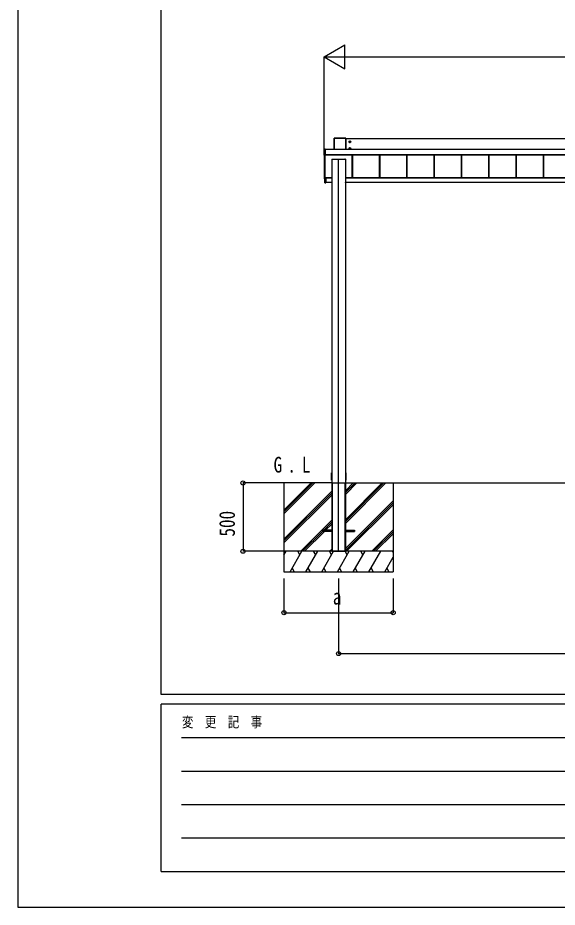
# Model space of a CAD drawing. Units: millimetres, scale not verified. Extents: x -14718 to 14718, y -10395 to 10395.
# Drawn here: x -14718 to -10765, y -10395 to -3880 of the extents above; entities that cross this region are included whole.
import ezdxf
from ezdxf.enums import TextEntityAlignment as Align

# ---------------------------------------------------------------- set-up
doc = ezdxf.new("R2010")
doc.units = ezdxf.units.MM
doc.header["$LTSCALE"] = 50
for name, color, linetype in [('0-2_USER1', 3, 'Continuous'), ('0-3_YKK_12', 2, 'Continuous'), ('0-4_YKK_A1', 4, 'Continuous'), ('0-5_YKK_D', 6, 'Continuous'), ('0-6_YKK_ZWAK', 7, 'Continuous')]:
    doc.layers.add(name, color=color, linetype=linetype)
doc.styles.add('ＭＳ ゴシック', font='')
doc.styles.get('ＭＳ ゴシック').set_extended_font_data('MS Gothic')

msp = doc.modelspace()

# ---------------------------------------------------------------- linework, layer by layer
at = {"layer": '0-3_YKK_12'}
msp.add_line((-12367.41, -7790), (-12367.41, -4914.3), dxfattribs=at)
at = {"layer": '0-4_YKK_A1'}
for p, q in [((-12400.41, -4762.65), (-12400.41, -4844.81)), ((-12400.07, -4762.79), (-12400.41, -4762.65)), ((-12400.07, -4844.81), (-12400.07, -4762.79)), ((-12314.91, -4762.15), (-12399.91, -4762.15)), ((-12399.91, -4762.15), (-12399.57, -4762.29)), ((-12399.57, -4762.29), (-12399.57, -4762.78)), ((-12399.57, -4762.78), (-12399.57, -4844.81)), ((-12315.25, -4762.78), (-12399.57, -4762.78)), ((-12315.25, -4762.29), (-12314.91, -4762.15)), ((-12315.25, -4844.81), (-12315.25, -4762.78)), ((-12314.41, -4762.65), (-12314.75, -4762.79)), ((-12314.75, -4762.79), (-12314.75, -4844.81)), ((-12314.41, -4844.81), (-12314.41, -4762.65)), ((-6620.41, -4766.37), (-12314.41, -4766.37)), ((-12291.66, -4788.11), (-12277.16, -4788.11)), ((-12286.69, -4787.35), (-12287.41, -4787.35)), ((-12284.41, -4795.36), (-12284.41, -4780.86)), ((-12282.13, -4788.87), (-12281.41, -4788.87)), ((-12473.91, -4886.01), (-12473.91, -4844.03)), ((-12473.45, -4844.23), (-12473.91, -4844.03)), ((-12473.91, -4886.01), (-12473.45, -4885.29)), ((-12473.45, -4885.29), (-12473.45, -4844.23)), ((-12473.41, -4843.53), (-12467.71, -4843.53)), ((-12473.41, -4843.53), (-12472.95, -4843.73)), ((-12472.95, -4885.78), (-12473.41, -4886.51)), ((-12472.95, -4844.21), (-12472.95, -4885.27)), ((-12465.91, -4844.21), (-12472.95, -4844.21)), ((-12467.71, -4843.57), (-12467.71, -4843.53)), ((-12465.91, -4843.58), (-12467.11, -4843.58)), ((-12467.11, -4843.58), (-12467.11, -4843.58)), ((-12465.91, -4843.58), (-12467.11, -4843.58)), ((-12465.91, -4843.73), (-12465.91, -4843.58)), ((-12465.91, -4843.58), (-12465.91, -4843.58)), ((-12465.91, -4843.73), (-12465.91, -4844.21)), ((-12465.91, -4844.21), (-12465.91, -4885.27)), ((-6574.91, -4844.81), (-12465.91, -4844.81)), ((-6574.91, -4845.29), (-12465.91, -4845.29)), ((-6574.91, -4884.26), (-12465.91, -4884.26)), ((-6574.91, -4884.78), (-12465.91, -4884.78)), ((-12465.91, -4884.92), (-6574.91, -4884.92)), ((-6574.91, -4884.92), (-12465.91, -4884.92)), ((-12465.91, -4885.27), (-12465.91, -4885.78)), ((-12465.91, -4885.78), (-12465.91, -4886.33)), ((-12291.66, -4838.08), (-12277.16, -4838.08)), ((-12286.69, -4837.32), (-12287.41, -4837.32)), ((-12284.41, -4845.33), (-12284.41, -4830.83)), ((-12282.13, -4838.84), (-12281.41, -4838.84)), ((-12268.91, -4884.92), (-12268.91, -5051.15)), ((-12268.51, -4884.92), (-12268.51, -5050.2)), ((-12265.91, -4884.92), (-12265.91, -5051.15)), ((-12068.91, -4884.92), (-12068.91, -5051.15)), ((-12066.31, -4884.92), (-12066.31, -5051.15)), ((-12065.91, -4884.92), (-12065.91, -5051.15)), ((-11868.91, -4884.92), (-11868.91, -5051.15)), ((-11866.31, -4884.92), (-11866.31, -5051.15)), ((-11865.91, -4884.92), (-11865.91, -5051.15)), ((-11668.91, -4884.92), (-11668.91, -5051.15)), ((-11666.31, -4884.92), (-11666.31, -5051.15)), ((-11665.91, -4884.92), (-11665.91, -5051.15)), ((-11468.91, -4884.92), (-11468.91, -5051.15)), ((-11466.31, -4884.92), (-11466.31, -5051.15)), ((-11465.91, -4884.92), (-11465.91, -5051.15)), ((-11268.91, -4884.92), (-11268.91, -5051.15)), ((-11266.31, -4884.92), (-11266.31, -5051.15)), ((-11265.91, -4884.92), (-11265.91, -5051.15)), ((-11068.91, -4884.92), (-11068.91, -5051.15)), ((-11066.31, -4884.92), (-11066.31, -5051.15)), ((-11065.91, -4884.92), (-11065.91, -5051.15)), ((-10868.91, -4884.92), (-10868.91, -5051.15)), ((-10866.31, -4884.92), (-10866.31, -5051.15)), ((-10865.91, -4884.92), (-10865.91, -5051.15)), ((-12467.71, -4886.51), (-12473.41, -4886.51)), ((-12472.41, -4886.51), (-12472.41, -5058.93)), ((-12467.71, -4886.51), (-12467.71, -4886.39)), ((-12467.41, -4886.34), (-12467.41, -5058.98)), ((-12467.11, -4886.33), (-12465.91, -4886.33)), ((-12467.11, -4886.33), (-12467.11, -4886.33)), ((-12467.11, -4886.33), (-12465.91, -4886.33)), ((-12465.91, -4886.33), (-12465.91, -4886.33)), ((-12417.41, -4916.51), (-12417.41, -4916.8)), ((-12417.41, -4916.8), (-12417.41, -7283.5)), ((-12417.41, -4916.8), (-12417.11, -4916.8)), ((-12417.11, -4916.5), (-12415.21, -4916.5)), ((-12417.11, -4916.5), (-12417.11, -4916.8)), ((-12417.11, -4916.8), (-12317.71, -4916.8)), ((-12415.21, -4916.5), (-12415.21, -4916.8)), ((-12414.91, -4916.51), (-12414.91, -4916.8)), ((-12413.91, -4916.71), (-12414.91, -4916.71)), ((-12413.91, -4916.71), (-12413.91, -4916.8)), ((-12413.41, -4916.73), (-12413.41, -4916.8)), ((-12321.41, -4916.73), (-12321.41, -4916.8)), ((-12319.91, -4916.71), (-12320.91, -4916.71)), ((-12320.91, -4916.71), (-12320.91, -4916.8)), ((-12319.91, -4916.51), (-12319.91, -4916.8)), ((-12319.61, -4916.5), (-12317.71, -4916.5)), ((-12319.61, -4916.5), (-12319.61, -4916.8)), ((-12317.71, -4916.5), (-12317.71, -4916.8)), ((-12317.41, -4916.51), (-12317.41, -4916.8)), ((-12473.41, -5018.91), (-12473.41, -5059.97)), ((-12473.41, -5060.21), (-12473.41, -5059.97)), ((-12472.94, -5018.41), (-12472.41, -5018.38)), ((-12472.94, -5060.46), (-12467.23, -5060.81)), ((-12472.94, -5060.46), (-12472.94, -5060.71)), ((-12472.94, -5060.71), (-12466.91, -5061.09)), ((-12472.94, -5060.71), (-12472.94, -5060.71)), ((-12472.94, -5060.71), (-12466.91, -5061.09)), ((-12471.91, -5059.48), (-12467.91, -5059.48)), ((-12467.23, -5060.86), (-12467.23, -5060.81)), ((-12463.91, -5050.76), (-12467.11, -5050.76)), ((-12466.91, -5052.71), (-12466.91, -5050.76)), ((-12466.91, -5056.29), (-12466.91, -5052.71)), ((-12466.63, -5052.71), (-12466.91, -5052.71)), ((-12466.91, -5089.38), (-12466.91, -5056.29)), ((-12466.63, -5056.29), (-12466.91, -5056.29)), ((-12466.63, -5050.76), (-12466.63, -5052.71)), ((-12466.63, -5056.29), (-12466.63, -5089.38)), ((-12466.61, -5055.99), (-12466.61, -5053.01)), ((-12466.61, -5055.99), (-12466.61, -5055.99)), ((-12460.41, -5056.28), (-12466.61, -5056.29)), ((-12466.6, -5055.99), (-12466.6, -5055.99)), ((-12466.13, -5053.21), (-12466.41, -5053.21)), ((-12466.13, -5055.79), (-12466.41, -5055.79)), ((-12466.13, -5053.21), (-12466.13, -5055.79)), ((-12466.13, -5055.79), (-12460.41, -5055.78)), ((-12465.41, -5051.5), (-12465.41, -5050.76)), ((-12465.41, -5051.5), (-12460.41, -5051.49)), ((-12417.41, -5051.15), (-12464.41, -5051.15)), ((-12464.41, -5051.15), (-12464.41, -5051.44)), ((-12464.41, -5051.44), (-12464.41, -5051.49)), ((-12463.91, -5051.15), (-12463.91, -5050.76)), ((-12460.41, -5055.78), (-12460.41, -5051.49)), ((-12417.41, -5053.15), (-12460.41, -5053.15)), ((-12460.41, -5055.78), (-12460.41, -5055.98)), ((-12417.41, -5056.02), (-12460.41, -5056.02)), ((-12460.41, -5056.28), (-12460.41, -5089.76)), ((-6617.41, -5051.15), (-12317.41, -5051.15)), ((-6617.41, -5053.15), (-12317.41, -5053.15)), ((-6617.41, -5056.02), (-12317.41, -5056.02)), ((-12466.91, -5089.38), (-12466.63, -5089.38)), ((-12466.63, -5089.38), (-12460.41, -5089.76)), ((-12460.41, -5090.06), (-12466.63, -5089.68)), ((-12418.26, -5087.5), (-12460.41, -5087.5)), ((-12460.41, -5089.76), (-12460.41, -5090.06)), ((-12418.41, -5089.68), (-12418.28, -5087.5)), ((-12418.26, -5087.5), (-12417.78, -5087.5)), ((-12417.91, -5090), (-12418.11, -5090)), ((-12417.78, -5087.5), (-12417.91, -5089.68)), ((-12417.41, -5090), (-12417.91, -5090)), ((-12417.41, -5087.5), (-12417.78, -5087.5)), ((-12317.04, -5087.5), (-12317.41, -5087.5)), ((-12317.41, -5089.68), (-12316.91, -5089.68)), ((-12316.91, -5090), (-12317.41, -5090)), ((-12317.04, -5087.5), (-12316.56, -5087.5)), ((-12316.91, -5089.68), (-12317.04, -5087.5)), ((-12316.91, -5090), (-12316.91, -5089.68)), ((-12316.71, -5090), (-12316.91, -5090)), ((-6617.41, -5087.5), (-12316.56, -5087.5)), ((-12316.54, -5087.5), (-12316.41, -5089.68)), ((-12419.91, -7244.2), (-12419.64, -7213.3)), ((-12317.41, -7213), (-12315.68, -7213)), ((-12315.68, -7213), (-12315.48, -7213)), ((-12315.18, -7213.3), (-12314.91, -7244.2)), ((-12417.41, -7287.5), (-12867.41, -7287.5)), ((-12767.41, -7287.5), (-12767.41, -7937.5)), ((-12767.41, -7514.13), (-12540.78, -7287.5)), ((-12767.41, -7485.85), (-12569.06, -7287.5)), ((-12767.41, -7499.99), (-12554.98, -7287.56)), ((-12419.71, -7267.2), (-12419.91, -7244.2)), ((-12419.21, -7267.5), (-12419.41, -7267.5)), ((-12417.41, -7267.5), (-12419.21, -7267.5)), ((-12417.41, -7283.5), (-12417.41, -7787.5)), ((-12417.41, -7287.5), (-12417.11, -7287.5)), ((-12417.41, -7287.5), (-12417.41, -7787.5)), ((-12417.11, -7287.5), (-12317.71, -7287.5)), ((-12414.91, -7287.5), (-12414.91, -7787.5)), ((-12413.41, -7287.5), (-12413.41, -7787.5)), ((-12321.41, -7287.5), (-12321.41, -7787.5)), ((-12319.91, -7287.5), (-12319.91, -7787.5)), ((-12315.61, -7267.5), (-12317.41, -7267.5)), ((-12317.41, -7283.5), (-12317.41, -7787.5)), ((-12317.41, -7287.5), (-12317.41, -7787.5)), ((-12317.41, -7287.5), (-267.41, -7287.5)), ((-12317.41, -7372.5), (-12232.41, -7287.5)), ((-12317.41, -7358.36), (-12246.55, -7287.5)), ((-12317.41, -7344.21), (-12260.7, -7287.5)), ((-12317.41, -7584.63), (-12020.32, -7287.54)), ((-12317.41, -7570.49), (-12034.46, -7287.54)), ((-12317.41, -7556.35), (-12048.6, -7287.54)), ((-12315.41, -7267.5), (-12315.61, -7267.5)), ((-12314.91, -7244.2), (-12315.11, -7267.2)), ((-11967.41, -7287.5), (-11967.41, -7937.5)), ((-12767.41, -7697.98), (-12417.41, -7347.98)), ((-12767.41, -7712.12), (-12417.41, -7362.12)), ((-12767.41, -7726.26), (-12417.41, -7376.26)), ((-12317.41, -7768.48), (-11967.41, -7418.48)), ((-12317.41, -7782.62), (-11967.41, -7432.62)), ((-12308.15, -7787.5), (-11967.41, -7446.76)), ((-12644.8, -7787.5), (-12417.41, -7560.11)), ((-12476.16, -7633), (-12417.41, -7574.25)), ((-12462.02, -7633), (-12417.41, -7588.4)), ((-12630.66, -7787.5), (-12484.91, -7641.75)), ((-12616.52, -7787.5), (-12471.02, -7642)), ((-12484.91, -7633), (-12484.91, -7642)), ((-12417.41, -7633), (-12484.91, -7633)), ((-12417.41, -7642), (-12484.91, -7642)), ((-12317.41, -7633), (-12249.91, -7633)), ((-12317.41, -7642), (-12249.91, -7642)), ((-12249.91, -7633), (-12249.91, -7642)), ((-12124.3, -7787.5), (-11967.41, -7630.61)), ((-12110.16, -7787.5), (-11967.41, -7644.75)), ((-12096.02, -7787.5), (-11967.41, -7658.89)), ((-11967.41, -7787.5), (-12767.41, -7787.5)), ((-12767.41, -7816.44), (-12750.7, -7787.5)), ((-11967.41, -7787.5), (-12767.41, -7787.5)), ((-12765.7, -7813.48), (-12767.41, -7810.52)), ((-12721.84, -7937.5), (-12635.23, -7787.5)), ((-12650.23, -7813.48), (-12665.23, -7787.5)), ((-12606.36, -7937.5), (-12519.76, -7787.5)), ((-12534.76, -7813.48), (-12549.76, -7787.5)), ((-12490.89, -7937.5), (-12404.29, -7787.5)), ((-12419.29, -7813.48), (-12434.29, -7787.5)), ((-12432.67, -7787.5), (-12417.41, -7772.24)), ((-12417.41, -7787.5), (-12317.41, -7787.5)), ((-12375.42, -7937.5), (-12288.82, -7787.5)), ((-12303.82, -7813.48), (-12318.82, -7787.5)), ((-12259.95, -7937.5), (-12173.35, -7787.5)), ((-12188.35, -7813.48), (-12203.35, -7787.5)), ((-12144.48, -7937.5), (-12057.88, -7787.5)), ((-11967.41, -7796.16), (-11972.41, -7787.5)), ((-12029.01, -7937.5), (-11967.41, -7830.8)), ((-12767.41, -7937.5), (-11967.41, -7937.5)), ((-12706.84, -7911.52), (-12691.84, -7937.5)), ((-12591.37, -7911.52), (-12576.37, -7937.5)), ((-12475.9, -7911.52), (-12460.9, -7937.5)), ((-12360.42, -7911.52), (-12345.43, -7937.5)), ((-12244.96, -7911.52), (-12229.96, -7937.5)), ((-12129.49, -7911.52), (-12114.49, -7937.5)), ((-12014.01, -7911.52), (-11999.02, -7937.5))]:
    msp.add_line(p, q, dxfattribs=at)
for points in [[(-12399.57, -4762.29), (-12315.25, -4762.29), (-12315.25, -4762.78)], [(-12287.41, -4787.35), (-12287.41, -4788.87), (-12286.69, -4788.87)], [(-12283.65, -4785.83), (-12283.65, -4785.11), (-12285.17, -4785.11), (-12285.17, -4785.83)], [(-12285.17, -4790.39), (-12285.17, -4791.11), (-12283.65, -4791.11), (-12283.65, -4790.39)], [(-12281.41, -4788.87), (-12281.41, -4787.35), (-12282.13, -4787.35)], [(-12472.95, -4844.21), (-12472.95, -4843.73), (-12465.91, -4843.73)], [(-12465.91, -4885.78), (-12472.95, -4885.78), (-12472.95, -4885.27), (-12465.91, -4885.27)], [(-12467.61, -4843.58), (-12467.65, -4843.57), (-12467.71, -4843.57)], [(-12287.41, -4837.32), (-12287.41, -4838.84), (-12286.69, -4838.84)], [(-12283.65, -4835.8), (-12283.65, -4835.08), (-12285.17, -4835.08), (-12285.17, -4835.8)], [(-12285.17, -4840.36), (-12285.17, -4841.08), (-12283.65, -4841.08), (-12283.65, -4840.36)], [(-12281.41, -4838.84), (-12281.41, -4837.32), (-12282.13, -4837.32)], [(-12317.71, -4916.8), (-12317.41, -4916.8), (-12317.41, -7283.5)], [(-12472.41, -5058.93), (-12472.41, -5059.5), (-12466.91, -5059.83)], [(-12466.6, -5055.99), (-12466.61, -5055.99), (-12466.61, -5055.99)], [(-12466.59, -5055.99), (-12460.41, -5055.98), (-12460.41, -5056.28)], [(-12466.41, -5055.81), (-12466.41, -5055.79), (-12466.41, -5053.21)], [(-12417.91, -5090), (-12417.91, -5089.68), (-12417.41, -5089.68)], [(-12419.34, -7213), (-12419.14, -7213), (-12417.41, -7213)], [(-12417.11, -7287.5), (-12317.71, -7287.5), (-12317.41, -7287.5)]]:
    msp.add_lwpolyline(points, dxfattribs=at)
for points in [[(-12284.41, -4782.34), (-12289.41, -4785.22), (-12289.41, -4791), (-12284.41, -4793.88), (-12279.41, -4791), (-12279.41, -4785.22)], [(-12284.41, -4832.31), (-12289.41, -4835.19), (-12289.41, -4840.97), (-12284.41, -4843.85), (-12279.41, -4840.97), (-12279.41, -4835.19)]]:
    msp.add_lwpolyline(points, close=True, dxfattribs=at)
for centre, radius in [((-12284.41, -4788.11), 6.25), ((-12284.41, -4788.11), 5), ((-12284.41, -4838.08), 6.25), ((-12284.41, -4838.08), 5)]:
    msp.add_circle(centre, radius, dxfattribs=at)
for centre, radius, start, end in [((-12399.57, -4762.79), 0.5, 90.15046, 179.81463), ((-12399.69, -4766.89), 4.12, 88.40447, 95.35624), ((-12315.25, -4762.79), 0.5, 0.18537, 89.84954), ((-12315.13, -4766.89), 4.12, 84.64376, 91.59553), ((-12284.41, -4788.11), 5.58, 153.74848, 206.25152), ((-12284.41, -4788.11), 5.58, 93.74848, 146.25152), ((-12284.41, -4788.11), 5.58, 213.74848, 266.25152), ((-12286.69, -4785.83), 1.52, 270, 0), ((-12286.69, -4790.39), 1.52, 0, 90), ((-12284.41, -4788.11), 5.58, 33.74848, 86.25152), ((-12284.41, -4788.11), 5.58, 273.74848, 326.25152), ((-12282.13, -4785.83), 1.52, 180, 270), ((-12282.13, -4790.39), 1.52, 90, 180), ((-12284.41, -4788.11), 5.58, 333.74848, 26.25152), ((-12472.95, -4844.23), 0.5, 90.15046, 179.81463), ((-12473.07, -4848.33), 4.12, 88.40447, 95.35624), ((-12473.07, -4889.39), 4.12, 88.40447, 95.35624), ((-12472.95, -4885.28), 0.502, 180.349, 269.68592), ((-12467.53, -4841.83), 1.74, 265.66516, 269.50049), ((-12284.41, -4838.08), 5.58, 153.74848, 206.25152), ((-12284.41, -4838.08), 5.58, 93.74848, 146.25152), ((-12284.41, -4838.08), 5.58, 213.74848, 266.25152), ((-12286.69, -4835.8), 1.52, 270, 0), ((-12286.69, -4840.36), 1.52, 0, 90), ((-12284.41, -4838.08), 5.58, 33.74848, 86.25152), ((-12284.41, -4838.08), 5.58, 273.74848, 326.25152), ((-12282.13, -4835.8), 1.52, 180, 270), ((-12282.13, -4840.36), 1.52, 90, 180), ((-12284.41, -4838.08), 5.58, 333.74848, 26.25152), ((-12467.71, -4886.09), 0.301, 269.99262, 297.9043), ((-12467.2, -4889.04), 2.71, 88.10375, 98.40666), ((-12472.91, -5018.91), 0.5, 93.48119, 179.98396), ((-12472.91, -5059.97), 0.5, 180.01604, 266.51881), ((-12472.91, -5060.21), 0.5, 180, 266.3803), ((-12472.91, -5060.21), 0.5, 180.01604, 266.51881), ((-12471.91, -5058.98), 0.5, 180.01746, 270.01745), ((-12467.91, -5058.98), 0.5, 269.98255, 359.98254), ((-12467.11, -5050.46), 0.3, 180.01748, 270.01745), ((-12467.21, -5060.51), 0.3, 266.48405, 359.9811), ((-12467.21, -5060.56), 0.3, 266.48405, 359.9811), ((-12466.61, -5052.71), 0.3, 180.01746, 270.01745), ((-12466.61, -5056.29), 0.3, 90.12237, 180), ((-12465.29, -5052.78), 1.35, 177.08798, 189.90325), ((-12465.42, -5056.22), 1.22, 169.53624, 183.72385), ((-12465.4, -5056.17), 1.21, 171.62247, 185.82998), ((-12465.36, -5056.22), 1.25, 169.72631, 183.54265), ((-12466.59, -5056.29), 0.3, 90.22184, 92.22662), ((-12466.59, -5056.14), 0.141, 90.0241, 94.22537), ((-12466.2, -5057.78), 1.98, 88.04873, 96.20074), ((-12466.61, -5089.38), 0.3, 180, 266.5), ((-12465.4, -5089.53), 1.24, 173.06854, 186.93146), ((-12418.11, -5089.7), 0.3, 176.5, 270), ((-12316.71, -5089.7), 0.3, 270, 3.5), ((-12419.34, -7213.3), 0.3, 90, 179.5), ((-12315.48, -7213.3), 0.3, 0.5, 90), ((-12419.41, -7267.2), 0.3, 180.5, 270), ((-12315.41, -7267.2), 0.3, 270, 359.5)]:
    msp.add_arc(centre, radius, start, end, dxfattribs=at)
for centre, major_axis, ratio, start_param, end_param in [((-12399.91, -4762.65), (0.382, -0.325), 0.996231, 2.2770247, 3.8440941), ((-12314.91, -4762.65), (0.382, 0.325), 0.996231, 5.5806839, 7.1477533), ((-12473.41, -4844.03), (0.382, -0.325), 0.996231, 2.2770247, 3.8440941), ((-12473.41, -4886.01), (0.382, 0.325), 0.996231, 2.4390913, 4.0061606), ((-12467.11, -4843.57), (0.6, 0), 0.026226, 3.1415927, 3.8726279), ((-12467.11, -4843.57), (0.6, 0), 0.026226, 3.8726279, 4.712389), ((-12467.11, -4886.39), (0.6, 0), 0.096025, 1.5707963, 3.1415927), ((-12467.71, -4886.21), (0, 0.3), 0.998743, 3.1415927, 4.2299164), ((-12417.11, -4916.51), (0.3, 0), 0.034921, 1.5707963, 3.1415927), ((-12415.21, -4916.51), (0.3, 0), 0.034921, 6.2831853, 7.8539816), ((-12413.91, -4916.73), (0.5, 0), 0.034921, 6.2831853, 7.8539816), ((-12320.91, -4916.73), (0.5, 0), 0.034921, 1.5707963, 3.1415927), ((-12319.61, -4916.51), (0.3, 0), 0.034921, 1.5707963, 3.1415927), ((-12317.71, -4916.51), (0.3, 0), 0.034921, 6.2831853, 7.8539816), ((-12466.63, -5060.89), (0.6, -0.037), 0.034769, 3.1437205, 4.2258199), ((-12466.63, -5053.21), (0.301, 0.4), 0.997782, 5.3593221, 6.9301184), ((-12466.63, -5055.79), (0.301, 0.4), 0.997782, 3.7885257, 3.8252324), ((-12466.61, -5053.21), (0.108, 0.169), 0.994155, 5.2849907, 6.855787), ((-12466.61, -5055.79), (-0.145, 0.15), 0.921201, 2.3686772, 3.9027669), ((-12466.61, -5055.79), (0.482, -0.007), 0.414889, 4.7553012, 6.2893908), ((-12466.11, -5055.79), (0.001, 0.2), 0.09157, 1.5714198, 1.6062613), ((-12417.91, -5089.7), (0.5, -0.018), 0.036539, 1.5736281, 3.1406975), ((-12316.91, -5089.7), (0.5, 0.018), 0.036539, 0.0008951, 1.5679645)]:
    msp.add_ellipse(centre, major_axis=major_axis, ratio=ratio, start_param=start_param, end_param=end_param, dxfattribs=at)
at = {"layer": '0-5_YKK_D'}
for p, q in [((-12472.41, -4166.37), (-12320.86, -4078.87)), ((-12320.86, -4253.87), (-12320.86, -4078.87)), ((-12472.41, -4885.51), (-12472.41, -4165.37)), ((-12472.41, -4166.37), (-12320.86, -4253.87)), ((-12472.41, -4166.37), (-12169.3, -4166.37)), ((-12297.41, -4166.37), (-837.41, -4166.37)), ((-12868.41, -7287.5), (-13068.41, -7287.5)), ((-13067.41, -7287.5), (-13067.41, -7787.5)), ((-12768.41, -7787.5), (-13068.41, -7787.5)), ((-12767.41, -7987.5), (-12767.41, -8238.5)), ((-12367.41, -7987.5), (-12367.41, -8538.5)), ((-11967.41, -7987.5), (-11967.41, -8238.5)), ((-12767.41, -8237.5), (-11967.41, -8237.5)), ((-12367.41, -8537.5), (-6567.41, -8537.5))]:
    msp.add_line(p, q, dxfattribs=at)
for centre in [(-13067.41, -7287.5), (-13067.41, -7787.5), (-12767.41, -8237.5), (-11967.41, -8237.5), (-12367.41, -8537.5)]:
    msp.add_circle(centre, 14.88, dxfattribs=at)
at = {"layer": '0-6_YKK_ZWAK'}
for p, q in [((-13667.43, -8837.5), (-13667.43, 9712.5)), ((13632.57, -8837.5), (-13667.43, -8837.5)), ((-4567.43, -8907.5), (-13667.43, -8907.5)), ((-13667.43, -10132.5), (-13667.43, -8907.5)), ((-13518.68, -9152.5), (-4742.43, -9152.5)), ((-13518.68, -9397.5), (-4742.43, -9397.5)), ((-13518.68, -9642.5), (-4742.43, -9642.5)), ((-13518.68, -9887.5), (-4742.43, -9887.5)), ((-13667.43, -10132.5), (-4567.43, -10132.5))]:
    msp.add_line(p, q, dxfattribs=at)
msp.add_lwpolyline([(-14717.5, -10395), (14717.5, -10395), (14717.5, 10395), (-14717.5, 10395)], close=True, dxfattribs=at)

# ---------------------------------------------------------------- texts
at = {"layer": '0-2_USER1', "style": 'ＭＳ ゴシック', "width": 0.8}
for s, p in [('G', (-12843.5, -7246)), ('L', (-12636.63, -7246)), ('.', (-12742.7, -7246))]:
    msp.add_text(s, height=115.5, dxfattribs=at).set_placement(p, align=Align.BOTTOM_LEFT)
at = {"layer": '0-5_YKK_D', "style": 'ＭＳ ゴシック', "width": 0.8}
msp.add_text('500', height=115.5, rotation=90, dxfattribs=at).set_placement((-13092.41, -7680.3), align=Align.BOTTOM_LEFT)
msp.add_text('a', height=115.5, dxfattribs=at).set_placement((-12409.41, -8212.5), align=Align.BOTTOM_LEFT)
at = {"layer": '0-6_YKK_ZWAK', "style": 'ＭＳ ゴシック', "width": 0.8}
msp.add_text('変  更  記  事', height=76.98, dxfattribs=at).set_placement((-13514.59, -9100), align=Align.BOTTOM_LEFT)

doc.saveas('drawing.dxf')
